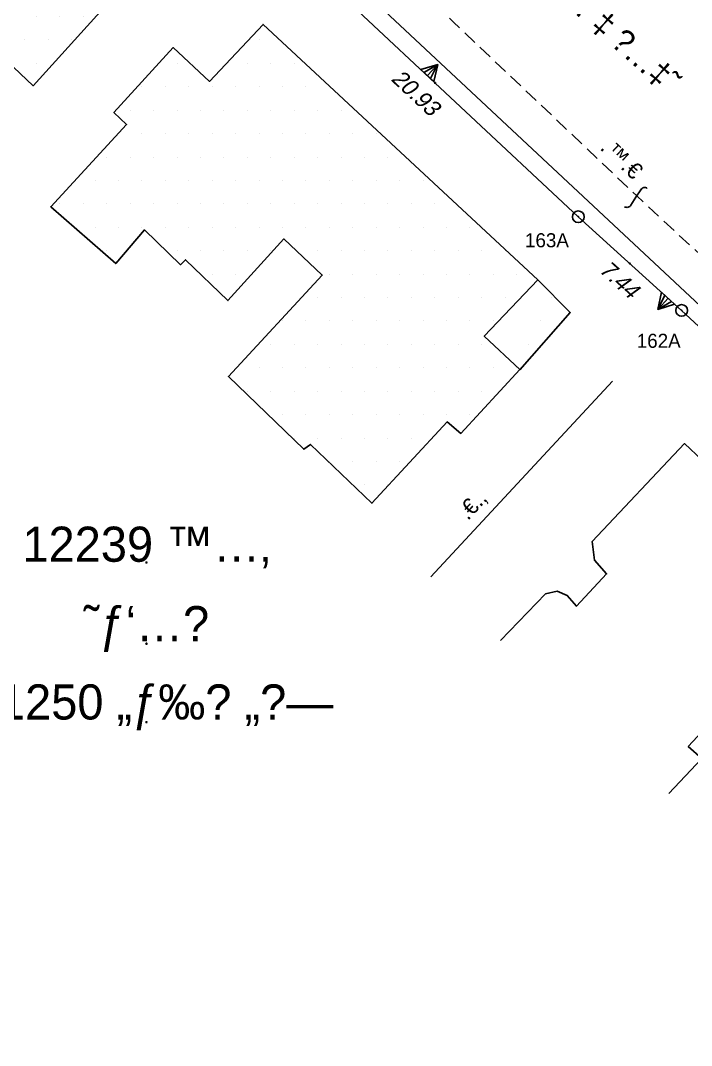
# Model space of a CAD drawing. Header units: millimetres. Extents: x 199460 to 200356, y 746544 to 746866.
# Drawn here: x 200082.1 to 200117.9, y 746599.2 to 746653.9 of the extents above; entities that cross this region are included whole.
import ezdxf
from ezdxf.enums import TextEntityAlignment as Align

# ---------------------------------------------------------------- set-up
doc = ezdxf.new("R2010")
doc.units = ezdxf.units.MM
doc.header["$LTSCALE"] = 3
doc.linetypes.add('DASHED2', pattern=[0.375, 0.25, -0.125])
for name, color, linetype in [('C1609_1', 52, 'Continuous'), ('C1611_1', 6, 'Continuous'), ('C1650', 7, 'Continuous'), ('C1650_0_1', 1, 'Continuous'), ('C1656', 7, 'Continuous'), ('C1687', 14, 'Continuous'), ('C1690', 7, 'Continuous'), ('M2200', 80, 'Continuous'), ('M2299', 80, 'Continuous'), ('M2402', 9, 'Continuous'), ('M2404', 9, 'DASHED2'), ('M2602', 9, 'Continuous')]:
    doc.layers.add(name, color=color, linetype=linetype)
doc.styles.add('HANIT_TEXT', font='hebtxt')
doc.styles.add('HEBTXT', font='hebtxt')
doc.styles.add('HEBTXT2', font='HEBTXT')

# ---------------------------------------------------------------- blocks, each defined once
blk = doc.blocks.new('*X58')
at = {"color": 0}
for p, q in [((200109.375, 746628.75), (200109.375, 746628.75)), ((200108.75, 746627.5), (200108.75, 746627.5)), ((200108.125, 746626.25), (200108.125, 746626.25))]:
    blk.add_line(p, q, dxfattribs=at)
blk = doc.blocks.new('*X59')
at = {"color": 0}
for p, q in [((200093.75, 746642.5), (200093.75, 746642.5)), ((200089.375, 746641.25), (200089.375, 746641.25)), ((200093.125, 746641.25), (200093.125, 746641.25)), ((200094.375, 746641.25), (200094.375, 746641.25)), ((200095.625, 746641.25), (200095.625, 746641.25)), ((200087.5, 746640), (200087.5, 746640)), ((200088.75, 746640), (200088.75, 746640)), ((200090, 746640), (200090, 746640)), ((200091.25, 746640), (200091.25, 746640)), ((200092.5, 746640), (200092.5, 746640)), ((200093.75, 746640), (200093.75, 746640)), ((200095, 746640), (200095, 746640)), ((200096.25, 746640), (200096.25, 746640)), ((200097.5, 746640), (200097.5, 746640)), ((200086.875, 746638.75), (200086.875, 746638.75)), ((200088.125, 746638.75), (200088.125, 746638.75)), ((200089.375, 746638.75), (200089.375, 746638.75)), ((200090.625, 746638.75), (200090.625, 746638.75)), ((200091.875, 746638.75), (200091.875, 746638.75)), ((200093.125, 746638.75), (200093.125, 746638.75)), ((200094.375, 746638.75), (200094.375, 746638.75)), ((200095.625, 746638.75), (200095.625, 746638.75)), ((200096.875, 746638.75), (200096.875, 746638.75)), ((200098.125, 746638.75), (200098.125, 746638.75)), ((200086.25, 746637.5), (200086.25, 746637.5)), ((200087.5, 746637.5), (200087.5, 746637.5)), ((200088.75, 746637.5), (200088.75, 746637.5)), ((200090, 746637.5), (200090, 746637.5)), ((200091.25, 746637.5), (200091.25, 746637.5)), ((200092.5, 746637.5), (200092.5, 746637.5)), ((200093.75, 746637.5), (200093.75, 746637.5)), ((200095, 746637.5), (200095, 746637.5)), ((200096.25, 746637.5), (200096.25, 746637.5)), ((200097.5, 746637.5), (200097.5, 746637.5)), ((200098.75, 746637.5), (200098.75, 746637.5)), ((200100, 746637.5), (200100, 746637.5)), ((200085.625, 746636.25), (200085.625, 746636.25)), ((200086.875, 746636.25), (200086.875, 746636.25)), ((200088.125, 746636.25), (200088.125, 746636.25)), ((200089.375, 746636.25), (200089.375, 746636.25)), ((200090.625, 746636.25), (200090.625, 746636.25)), ((200091.875, 746636.25), (200091.875, 746636.25)), ((200093.125, 746636.25), (200093.125, 746636.25)), ((200094.375, 746636.25), (200094.375, 746636.25)), ((200095.625, 746636.25), (200095.625, 746636.25)), ((200096.875, 746636.25), (200096.875, 746636.25)), ((200098.125, 746636.25), (200098.125, 746636.25)), ((200099.375, 746636.25), (200099.375, 746636.25)), ((200100.625, 746636.25), (200100.625, 746636.25)), ((200085, 746635), (200085, 746635)), ((200086.25, 746635), (200086.25, 746635)), ((200087.5, 746635), (200087.5, 746635)), ((200088.75, 746635), (200088.75, 746635)), ((200090, 746635), (200090, 746635)), ((200091.25, 746635), (200091.25, 746635)), ((200092.5, 746635), (200092.5, 746635)), ((200093.75, 746635), (200093.75, 746635)), ((200095, 746635), (200095, 746635)), ((200096.25, 746635), (200096.25, 746635)), ((200097.5, 746635), (200097.5, 746635)), ((200098.75, 746635), (200098.75, 746635)), ((200100, 746635), (200100, 746635)), ((200101.25, 746635), (200101.25, 746635)), ((200102.5, 746635), (200102.5, 746635)), ((200083.125, 746633.75), (200083.125, 746633.75)), ((200084.375, 746633.75), (200084.375, 746633.75)), ((200085.625, 746633.75), (200085.625, 746633.75)), ((200086.875, 746633.75), (200086.875, 746633.75)), ((200088.125, 746633.75), (200088.125, 746633.75)), ((200089.375, 746633.75), (200089.375, 746633.75)), ((200090.625, 746633.75), (200090.625, 746633.75)), ((200091.875, 746633.75), (200091.875, 746633.75)), ((200093.125, 746633.75), (200093.125, 746633.75)), ((200094.375, 746633.75), (200094.375, 746633.75)), ((200095.625, 746633.75), (200095.625, 746633.75)), ((200096.875, 746633.75), (200096.875, 746633.75)), ((200098.125, 746633.75), (200098.125, 746633.75)), ((200099.375, 746633.75), (200099.375, 746633.75)), ((200100.625, 746633.75), (200100.625, 746633.75)), ((200101.875, 746633.75), (200101.875, 746633.75)), ((200103.125, 746633.75), (200103.125, 746633.75)), ((200085, 746632.5), (200085, 746632.5)), ((200086.25, 746632.5), (200086.25, 746632.5)), ((200087.5, 746632.5), (200087.5, 746632.5)), ((200088.75, 746632.5), (200088.75, 746632.5)), ((200090, 746632.5), (200090, 746632.5)), ((200091.25, 746632.5), (200091.25, 746632.5)), ((200092.5, 746632.5), (200092.5, 746632.5)), ((200093.75, 746632.5), (200093.75, 746632.5)), ((200095, 746632.5), (200095, 746632.5)), ((200096.25, 746632.5), (200096.25, 746632.5)), ((200097.5, 746632.5), (200097.5, 746632.5)), ((200098.75, 746632.5), (200098.75, 746632.5)), ((200100, 746632.5), (200100, 746632.5)), ((200101.25, 746632.5), (200101.25, 746632.5)), ((200102.5, 746632.5), (200102.5, 746632.5)), ((200103.75, 746632.5), (200103.75, 746632.5)), ((200105, 746632.5), (200105, 746632.5)), ((200085.625, 746631.25), (200085.625, 746631.25)), ((200089.375, 746631.25), (200089.375, 746631.25)), ((200090.625, 746631.25), (200090.625, 746631.25)), ((200091.875, 746631.25), (200091.875, 746631.25)), ((200093.125, 746631.25), (200093.125, 746631.25)), ((200094.375, 746631.25), (200094.375, 746631.25)), ((200096.875, 746631.25), (200096.875, 746631.25)), ((200098.125, 746631.25), (200098.125, 746631.25)), ((200099.375, 746631.25), (200099.375, 746631.25)), ((200100.625, 746631.25), (200100.625, 746631.25)), ((200101.875, 746631.25), (200101.875, 746631.25)), ((200103.125, 746631.25), (200103.125, 746631.25)), ((200104.375, 746631.25), (200104.375, 746631.25)), ((200105.625, 746631.25), (200105.625, 746631.25)), ((200106.875, 746631.25), (200106.875, 746631.25)), ((200091.25, 746630), (200091.25, 746630)), ((200092.5, 746630), (200092.5, 746630)), ((200097.5, 746630), (200097.5, 746630)), ((200098.75, 746630), (200098.75, 746630)), ((200100, 746630), (200100, 746630)), ((200101.25, 746630), (200101.25, 746630)), ((200102.5, 746630), (200102.5, 746630)), ((200103.75, 746630), (200103.75, 746630)), ((200105, 746630), (200105, 746630)), ((200106.25, 746630), (200106.25, 746630)), ((200107.5, 746630), (200107.5, 746630)), ((200096.875, 746628.75), (200096.875, 746628.75)), ((200098.125, 746628.75), (200098.125, 746628.75)), ((200099.375, 746628.75), (200099.375, 746628.75)), ((200100.625, 746628.75), (200100.625, 746628.75)), ((200101.875, 746628.75), (200101.875, 746628.75)), ((200103.125, 746628.75), (200103.125, 746628.75)), ((200104.375, 746628.75), (200104.375, 746628.75)), ((200105.625, 746628.75), (200105.625, 746628.75)), ((200106.875, 746628.75), (200106.875, 746628.75)), ((200095, 746627.5), (200095, 746627.5)), ((200096.25, 746627.5), (200096.25, 746627.5)), ((200097.5, 746627.5), (200097.5, 746627.5)), ((200098.75, 746627.5), (200098.75, 746627.5)), ((200100, 746627.5), (200100, 746627.5)), ((200101.25, 746627.5), (200101.25, 746627.5)), ((200102.5, 746627.5), (200102.5, 746627.5)), ((200103.75, 746627.5), (200103.75, 746627.5)), ((200105, 746627.5), (200105, 746627.5)), ((200106.25, 746627.5), (200106.25, 746627.5)), ((200094.375, 746626.25), (200094.375, 746626.25)), ((200095.625, 746626.25), (200095.625, 746626.25)), ((200096.875, 746626.25), (200096.875, 746626.25)), ((200098.125, 746626.25), (200098.125, 746626.25)), ((200099.375, 746626.25), (200099.375, 746626.25)), ((200100.625, 746626.25), (200100.625, 746626.25)), ((200101.875, 746626.25), (200101.875, 746626.25)), ((200103.125, 746626.25), (200103.125, 746626.25)), ((200104.375, 746626.25), (200104.375, 746626.25)), ((200105.625, 746626.25), (200105.625, 746626.25)), ((200093.75, 746625), (200093.75, 746625)), ((200095, 746625), (200095, 746625)), ((200096.25, 746625), (200096.25, 746625)), ((200097.5, 746625), (200097.5, 746625)), ((200098.75, 746625), (200098.75, 746625)), ((200100, 746625), (200100, 746625)), ((200101.25, 746625), (200101.25, 746625)), ((200102.5, 746625), (200102.5, 746625)), ((200103.75, 746625), (200103.75, 746625)), ((200105, 746625), (200105, 746625)), ((200106.25, 746625), (200106.25, 746625)), ((200107.5, 746625), (200107.5, 746625)), ((200093.125, 746623.75), (200093.125, 746623.75)), ((200094.375, 746623.75), (200094.375, 746623.75)), ((200095.625, 746623.75), (200095.625, 746623.75)), ((200096.875, 746623.75), (200096.875, 746623.75)), ((200098.125, 746623.75), (200098.125, 746623.75)), ((200099.375, 746623.75), (200099.375, 746623.75)), ((200100.625, 746623.75), (200100.625, 746623.75)), ((200101.875, 746623.75), (200101.875, 746623.75)), ((200103.125, 746623.75), (200103.125, 746623.75)), ((200104.375, 746623.75), (200104.375, 746623.75)), ((200105.625, 746623.75), (200105.625, 746623.75)), ((200095, 746622.5), (200095, 746622.5)), ((200096.25, 746622.5), (200096.25, 746622.5)), ((200097.5, 746622.5), (200097.5, 746622.5)), ((200098.75, 746622.5), (200098.75, 746622.5)), ((200100, 746622.5), (200100, 746622.5)), ((200101.25, 746622.5), (200101.25, 746622.5)), ((200102.5, 746622.5), (200102.5, 746622.5)), ((200103.75, 746622.5), (200103.75, 746622.5)), ((200105, 746622.5), (200105, 746622.5)), ((200095.625, 746621.25), (200095.625, 746621.25)), ((200096.875, 746621.25), (200096.875, 746621.25)), ((200098.125, 746621.25), (200098.125, 746621.25)), ((200099.375, 746621.25), (200099.375, 746621.25)), ((200100.625, 746621.25), (200100.625, 746621.25)), ((200101.875, 746621.25), (200101.875, 746621.25)), ((200097.5, 746620), (200097.5, 746620)), ((200098.75, 746620), (200098.75, 746620)), ((200100, 746620), (200100, 746620)), ((200101.25, 746620), (200101.25, 746620)), ((200099.375, 746618.75), (200099.375, 746618.75)), ((200100.625, 746618.75), (200100.625, 746618.75))]:
    blk.add_line(p, q, dxfattribs=at)
blk = doc.blocks.new('*X60')
at = {"color": 0}
for p, q in [((200081.25, 746655), (200081.25, 746655)), ((200082.5, 746655), (200082.5, 746655)), ((200079.375, 746653.75), (200079.375, 746653.75)), ((200080.625, 746653.75), (200080.625, 746653.75)), ((200081.875, 746653.75), (200081.875, 746653.75)), ((200083.125, 746653.75), (200083.125, 746653.75)), ((200084.375, 746653.75), (200084.375, 746653.75)), ((200085.625, 746653.75), (200085.625, 746653.75)), ((200078.75, 746652.5), (200078.75, 746652.5)), ((200080, 746652.5), (200080, 746652.5)), ((200081.25, 746652.5), (200081.25, 746652.5)), ((200082.5, 746652.5), (200082.5, 746652.5)), ((200083.75, 746652.5), (200083.75, 746652.5)), ((200085, 746652.5), (200085, 746652.5)), ((200086.25, 746652.5), (200086.25, 746652.5)), ((200076.875, 746651.25), (200076.875, 746651.25)), ((200078.125, 746651.25), (200078.125, 746651.25)), ((200079.375, 746651.25), (200079.375, 746651.25)), ((200080.625, 746651.25), (200080.625, 746651.25)), ((200081.875, 746651.25), (200081.875, 746651.25)), ((200083.125, 746651.25), (200083.125, 746651.25)), ((200084.375, 746651.25), (200084.375, 746651.25)), ((200085.625, 746651.25), (200085.625, 746651.25)), ((200086.875, 746651.25), (200086.875, 746651.25)), ((200076.25, 746650), (200076.25, 746650)), ((200077.5, 746650), (200077.5, 746650)), ((200078.75, 746650), (200078.75, 746650)), ((200080, 746650), (200080, 746650)), ((200081.25, 746650), (200081.25, 746650)), ((200082.5, 746650), (200082.5, 746650)), ((200083.75, 746650), (200083.75, 746650)), ((200085, 746650), (200085, 746650)), ((200086.25, 746650), (200086.25, 746650)), ((200076.875, 746648.75), (200076.875, 746648.75)), ((200078.125, 746648.75), (200078.125, 746648.75)), ((200079.375, 746648.75), (200079.375, 746648.75)), ((200080.625, 746648.75), (200080.625, 746648.75)), ((200081.875, 746648.75), (200081.875, 746648.75)), ((200083.125, 746648.75), (200083.125, 746648.75)), ((200084.375, 746648.75), (200084.375, 746648.75)), ((200085.625, 746648.75), (200085.625, 746648.75)), ((200086.875, 746648.75), (200086.875, 746648.75)), ((200077.5, 746647.5), (200077.5, 746647.5)), ((200078.75, 746647.5), (200078.75, 746647.5)), ((200080, 746647.5), (200080, 746647.5)), ((200081.25, 746647.5), (200081.25, 746647.5)), ((200082.5, 746647.5), (200082.5, 746647.5)), ((200083.75, 746647.5), (200083.75, 746647.5)), ((200085, 746647.5), (200085, 746647.5)), ((200078.125, 746646.25), (200078.125, 746646.25)), ((200079.375, 746646.25), (200079.375, 746646.25)), ((200080.625, 746646.25), (200080.625, 746646.25)), ((200081.875, 746646.25), (200081.875, 746646.25)), ((200083.125, 746646.25), (200083.125, 746646.25)), ((200084.375, 746646.25), (200084.375, 746646.25)), ((200080, 746645), (200080, 746645)), ((200081.25, 746645), (200081.25, 746645)), ((200082.5, 746645), (200082.5, 746645)), ((200083.75, 746645), (200083.75, 746645)), ((200080.625, 746643.75), (200080.625, 746643.75)), ((200081.875, 746643.75), (200081.875, 746643.75))]:
    blk.add_line(p, q, dxfattribs=at)
blk = doc.blocks.new('*X50')
at = {"color": 0}
for p, q in [((200109.375, 746628.75), (200109.375, 746628.75)), ((200108.75, 746627.5), (200108.75, 746627.5)), ((200108.125, 746626.25), (200108.125, 746626.25))]:
    blk.add_line(p, q, dxfattribs=at)
blk = doc.blocks.new('*X51')
at = {"color": 0}
for p, q in [((200093.75, 746642.5), (200093.75, 746642.5)), ((200089.375, 746641.25), (200089.375, 746641.25)), ((200093.125, 746641.25), (200093.125, 746641.25)), ((200094.375, 746641.25), (200094.375, 746641.25)), ((200095.625, 746641.25), (200095.625, 746641.25)), ((200087.5, 746640), (200087.5, 746640)), ((200088.75, 746640), (200088.75, 746640)), ((200090, 746640), (200090, 746640)), ((200091.25, 746640), (200091.25, 746640)), ((200092.5, 746640), (200092.5, 746640)), ((200093.75, 746640), (200093.75, 746640)), ((200095, 746640), (200095, 746640)), ((200096.25, 746640), (200096.25, 746640)), ((200097.5, 746640), (200097.5, 746640)), ((200086.875, 746638.75), (200086.875, 746638.75)), ((200088.125, 746638.75), (200088.125, 746638.75)), ((200089.375, 746638.75), (200089.375, 746638.75)), ((200090.625, 746638.75), (200090.625, 746638.75)), ((200091.875, 746638.75), (200091.875, 746638.75)), ((200093.125, 746638.75), (200093.125, 746638.75)), ((200094.375, 746638.75), (200094.375, 746638.75)), ((200095.625, 746638.75), (200095.625, 746638.75)), ((200096.875, 746638.75), (200096.875, 746638.75)), ((200098.125, 746638.75), (200098.125, 746638.75)), ((200086.25, 746637.5), (200086.25, 746637.5)), ((200087.5, 746637.5), (200087.5, 746637.5)), ((200088.75, 746637.5), (200088.75, 746637.5)), ((200090, 746637.5), (200090, 746637.5)), ((200091.25, 746637.5), (200091.25, 746637.5)), ((200092.5, 746637.5), (200092.5, 746637.5)), ((200093.75, 746637.5), (200093.75, 746637.5)), ((200095, 746637.5), (200095, 746637.5)), ((200096.25, 746637.5), (200096.25, 746637.5)), ((200097.5, 746637.5), (200097.5, 746637.5)), ((200098.75, 746637.5), (200098.75, 746637.5)), ((200100, 746637.5), (200100, 746637.5)), ((200085.625, 746636.25), (200085.625, 746636.25)), ((200086.875, 746636.25), (200086.875, 746636.25)), ((200088.125, 746636.25), (200088.125, 746636.25)), ((200089.375, 746636.25), (200089.375, 746636.25)), ((200090.625, 746636.25), (200090.625, 746636.25)), ((200091.875, 746636.25), (200091.875, 746636.25)), ((200093.125, 746636.25), (200093.125, 746636.25)), ((200094.375, 746636.25), (200094.375, 746636.25)), ((200095.625, 746636.25), (200095.625, 746636.25)), ((200096.875, 746636.25), (200096.875, 746636.25)), ((200098.125, 746636.25), (200098.125, 746636.25)), ((200099.375, 746636.25), (200099.375, 746636.25)), ((200100.625, 746636.25), (200100.625, 746636.25)), ((200085, 746635), (200085, 746635)), ((200086.25, 746635), (200086.25, 746635)), ((200087.5, 746635), (200087.5, 746635)), ((200088.75, 746635), (200088.75, 746635)), ((200090, 746635), (200090, 746635)), ((200091.25, 746635), (200091.25, 746635)), ((200092.5, 746635), (200092.5, 746635)), ((200093.75, 746635), (200093.75, 746635)), ((200095, 746635), (200095, 746635)), ((200096.25, 746635), (200096.25, 746635)), ((200097.5, 746635), (200097.5, 746635)), ((200098.75, 746635), (200098.75, 746635)), ((200100, 746635), (200100, 746635)), ((200101.25, 746635), (200101.25, 746635)), ((200102.5, 746635), (200102.5, 746635)), ((200083.125, 746633.75), (200083.125, 746633.75)), ((200084.375, 746633.75), (200084.375, 746633.75)), ((200085.625, 746633.75), (200085.625, 746633.75)), ((200086.875, 746633.75), (200086.875, 746633.75)), ((200088.125, 746633.75), (200088.125, 746633.75)), ((200089.375, 746633.75), (200089.375, 746633.75)), ((200090.625, 746633.75), (200090.625, 746633.75)), ((200091.875, 746633.75), (200091.875, 746633.75)), ((200093.125, 746633.75), (200093.125, 746633.75)), ((200094.375, 746633.75), (200094.375, 746633.75)), ((200095.625, 746633.75), (200095.625, 746633.75)), ((200096.875, 746633.75), (200096.875, 746633.75)), ((200098.125, 746633.75), (200098.125, 746633.75)), ((200099.375, 746633.75), (200099.375, 746633.75)), ((200100.625, 746633.75), (200100.625, 746633.75)), ((200101.875, 746633.75), (200101.875, 746633.75)), ((200103.125, 746633.75), (200103.125, 746633.75)), ((200085, 746632.5), (200085, 746632.5)), ((200086.25, 746632.5), (200086.25, 746632.5)), ((200087.5, 746632.5), (200087.5, 746632.5)), ((200088.75, 746632.5), (200088.75, 746632.5)), ((200090, 746632.5), (200090, 746632.5)), ((200091.25, 746632.5), (200091.25, 746632.5)), ((200092.5, 746632.5), (200092.5, 746632.5)), ((200093.75, 746632.5), (200093.75, 746632.5)), ((200095, 746632.5), (200095, 746632.5)), ((200096.25, 746632.5), (200096.25, 746632.5)), ((200097.5, 746632.5), (200097.5, 746632.5)), ((200098.75, 746632.5), (200098.75, 746632.5)), ((200100, 746632.5), (200100, 746632.5)), ((200101.25, 746632.5), (200101.25, 746632.5)), ((200102.5, 746632.5), (200102.5, 746632.5)), ((200103.75, 746632.5), (200103.75, 746632.5)), ((200105, 746632.5), (200105, 746632.5)), ((200085.625, 746631.25), (200085.625, 746631.25)), ((200089.375, 746631.25), (200089.375, 746631.25)), ((200090.625, 746631.25), (200090.625, 746631.25)), ((200091.875, 746631.25), (200091.875, 746631.25)), ((200093.125, 746631.25), (200093.125, 746631.25)), ((200094.375, 746631.25), (200094.375, 746631.25)), ((200096.875, 746631.25), (200096.875, 746631.25)), ((200098.125, 746631.25), (200098.125, 746631.25)), ((200099.375, 746631.25), (200099.375, 746631.25)), ((200100.625, 746631.25), (200100.625, 746631.25)), ((200101.875, 746631.25), (200101.875, 746631.25)), ((200103.125, 746631.25), (200103.125, 746631.25)), ((200104.375, 746631.25), (200104.375, 746631.25)), ((200105.625, 746631.25), (200105.625, 746631.25)), ((200106.875, 746631.25), (200106.875, 746631.25)), ((200091.25, 746630), (200091.25, 746630)), ((200092.5, 746630), (200092.5, 746630)), ((200097.5, 746630), (200097.5, 746630)), ((200098.75, 746630), (200098.75, 746630)), ((200100, 746630), (200100, 746630)), ((200101.25, 746630), (200101.25, 746630)), ((200102.5, 746630), (200102.5, 746630)), ((200103.75, 746630), (200103.75, 746630)), ((200105, 746630), (200105, 746630)), ((200106.25, 746630), (200106.25, 746630)), ((200107.5, 746630), (200107.5, 746630)), ((200096.875, 746628.75), (200096.875, 746628.75)), ((200098.125, 746628.75), (200098.125, 746628.75)), ((200099.375, 746628.75), (200099.375, 746628.75)), ((200100.625, 746628.75), (200100.625, 746628.75)), ((200101.875, 746628.75), (200101.875, 746628.75)), ((200103.125, 746628.75), (200103.125, 746628.75)), ((200104.375, 746628.75), (200104.375, 746628.75)), ((200105.625, 746628.75), (200105.625, 746628.75)), ((200106.875, 746628.75), (200106.875, 746628.75)), ((200095, 746627.5), (200095, 746627.5)), ((200096.25, 746627.5), (200096.25, 746627.5)), ((200097.5, 746627.5), (200097.5, 746627.5)), ((200098.75, 746627.5), (200098.75, 746627.5)), ((200100, 746627.5), (200100, 746627.5)), ((200101.25, 746627.5), (200101.25, 746627.5)), ((200102.5, 746627.5), (200102.5, 746627.5)), ((200103.75, 746627.5), (200103.75, 746627.5)), ((200105, 746627.5), (200105, 746627.5)), ((200106.25, 746627.5), (200106.25, 746627.5)), ((200094.375, 746626.25), (200094.375, 746626.25)), ((200095.625, 746626.25), (200095.625, 746626.25)), ((200096.875, 746626.25), (200096.875, 746626.25)), ((200098.125, 746626.25), (200098.125, 746626.25)), ((200099.375, 746626.25), (200099.375, 746626.25)), ((200100.625, 746626.25), (200100.625, 746626.25)), ((200101.875, 746626.25), (200101.875, 746626.25)), ((200103.125, 746626.25), (200103.125, 746626.25)), ((200104.375, 746626.25), (200104.375, 746626.25)), ((200105.625, 746626.25), (200105.625, 746626.25)), ((200093.75, 746625), (200093.75, 746625)), ((200095, 746625), (200095, 746625)), ((200096.25, 746625), (200096.25, 746625)), ((200097.5, 746625), (200097.5, 746625)), ((200098.75, 746625), (200098.75, 746625)), ((200100, 746625), (200100, 746625)), ((200101.25, 746625), (200101.25, 746625)), ((200102.5, 746625), (200102.5, 746625)), ((200103.75, 746625), (200103.75, 746625)), ((200105, 746625), (200105, 746625)), ((200106.25, 746625), (200106.25, 746625)), ((200107.5, 746625), (200107.5, 746625)), ((200093.125, 746623.75), (200093.125, 746623.75)), ((200094.375, 746623.75), (200094.375, 746623.75)), ((200095.625, 746623.75), (200095.625, 746623.75)), ((200096.875, 746623.75), (200096.875, 746623.75)), ((200098.125, 746623.75), (200098.125, 746623.75)), ((200099.375, 746623.75), (200099.375, 746623.75)), ((200100.625, 746623.75), (200100.625, 746623.75)), ((200101.875, 746623.75), (200101.875, 746623.75)), ((200103.125, 746623.75), (200103.125, 746623.75)), ((200104.375, 746623.75), (200104.375, 746623.75)), ((200105.625, 746623.75), (200105.625, 746623.75)), ((200095, 746622.5), (200095, 746622.5)), ((200096.25, 746622.5), (200096.25, 746622.5)), ((200097.5, 746622.5), (200097.5, 746622.5)), ((200098.75, 746622.5), (200098.75, 746622.5)), ((200100, 746622.5), (200100, 746622.5)), ((200101.25, 746622.5), (200101.25, 746622.5)), ((200102.5, 746622.5), (200102.5, 746622.5)), ((200103.75, 746622.5), (200103.75, 746622.5)), ((200105, 746622.5), (200105, 746622.5)), ((200095.625, 746621.25), (200095.625, 746621.25)), ((200096.875, 746621.25), (200096.875, 746621.25)), ((200098.125, 746621.25), (200098.125, 746621.25)), ((200099.375, 746621.25), (200099.375, 746621.25)), ((200100.625, 746621.25), (200100.625, 746621.25)), ((200101.875, 746621.25), (200101.875, 746621.25)), ((200097.5, 746620), (200097.5, 746620)), ((200098.75, 746620), (200098.75, 746620)), ((200100, 746620), (200100, 746620)), ((200101.25, 746620), (200101.25, 746620)), ((200099.375, 746618.75), (200099.375, 746618.75)), ((200100.625, 746618.75), (200100.625, 746618.75))]:
    blk.add_line(p, q, dxfattribs=at)
blk = doc.blocks.new('*X52')
at = {"color": 0}
for p, q in [((200081.25, 746655), (200081.25, 746655)), ((200082.5, 746655), (200082.5, 746655)), ((200079.375, 746653.75), (200079.375, 746653.75)), ((200080.625, 746653.75), (200080.625, 746653.75)), ((200081.875, 746653.75), (200081.875, 746653.75)), ((200083.125, 746653.75), (200083.125, 746653.75)), ((200084.375, 746653.75), (200084.375, 746653.75)), ((200085.625, 746653.75), (200085.625, 746653.75)), ((200078.75, 746652.5), (200078.75, 746652.5)), ((200080, 746652.5), (200080, 746652.5)), ((200081.25, 746652.5), (200081.25, 746652.5)), ((200082.5, 746652.5), (200082.5, 746652.5)), ((200083.75, 746652.5), (200083.75, 746652.5)), ((200085, 746652.5), (200085, 746652.5)), ((200086.25, 746652.5), (200086.25, 746652.5)), ((200076.875, 746651.25), (200076.875, 746651.25)), ((200078.125, 746651.25), (200078.125, 746651.25)), ((200079.375, 746651.25), (200079.375, 746651.25)), ((200080.625, 746651.25), (200080.625, 746651.25)), ((200081.875, 746651.25), (200081.875, 746651.25)), ((200083.125, 746651.25), (200083.125, 746651.25)), ((200084.375, 746651.25), (200084.375, 746651.25)), ((200085.625, 746651.25), (200085.625, 746651.25)), ((200086.875, 746651.25), (200086.875, 746651.25)), ((200076.25, 746650), (200076.25, 746650)), ((200077.5, 746650), (200077.5, 746650)), ((200078.75, 746650), (200078.75, 746650)), ((200080, 746650), (200080, 746650)), ((200081.25, 746650), (200081.25, 746650)), ((200082.5, 746650), (200082.5, 746650)), ((200083.75, 746650), (200083.75, 746650)), ((200085, 746650), (200085, 746650)), ((200086.25, 746650), (200086.25, 746650)), ((200076.875, 746648.75), (200076.875, 746648.75)), ((200078.125, 746648.75), (200078.125, 746648.75)), ((200079.375, 746648.75), (200079.375, 746648.75)), ((200080.625, 746648.75), (200080.625, 746648.75)), ((200081.875, 746648.75), (200081.875, 746648.75)), ((200083.125, 746648.75), (200083.125, 746648.75)), ((200084.375, 746648.75), (200084.375, 746648.75)), ((200085.625, 746648.75), (200085.625, 746648.75)), ((200086.875, 746648.75), (200086.875, 746648.75)), ((200077.5, 746647.5), (200077.5, 746647.5)), ((200078.75, 746647.5), (200078.75, 746647.5)), ((200080, 746647.5), (200080, 746647.5)), ((200081.25, 746647.5), (200081.25, 746647.5)), ((200082.5, 746647.5), (200082.5, 746647.5)), ((200083.75, 746647.5), (200083.75, 746647.5)), ((200085, 746647.5), (200085, 746647.5)), ((200078.125, 746646.25), (200078.125, 746646.25)), ((200079.375, 746646.25), (200079.375, 746646.25)), ((200080.625, 746646.25), (200080.625, 746646.25)), ((200081.875, 746646.25), (200081.875, 746646.25)), ((200083.125, 746646.25), (200083.125, 746646.25)), ((200084.375, 746646.25), (200084.375, 746646.25)), ((200080, 746645), (200080, 746645)), ((200081.25, 746645), (200081.25, 746645)), ((200082.5, 746645), (200082.5, 746645)), ((200083.75, 746645), (200083.75, 746645)), ((200080.625, 746643.75), (200080.625, 746643.75)), ((200081.875, 746643.75), (200081.875, 746643.75))]:
    blk.add_line(p, q, dxfattribs=at)
blk = doc.blocks.new('C1690')
blk.add_lwpolyline([(0.211, 1.231, 0.414214), (-0.119, 0.772), (0.007, 0), (0.154, -0.774, -0.414214), (-0.163, -1.243)], format="xyb")
blk = doc.blocks.new('C1656')
at = {"color": 255}
blk.add_circle((0, 0), 0.05, dxfattribs=at)
at = {"style": 'HEBTXT2'}
blk.add_attdef('TEXT', text='', height=3, dxfattribs=at).set_placement((0, 1.312), align=Align.MIDDLE)
blk = doc.blocks.new('M2602_P')
at = {"style": 'HANIT_TEXT'}
blk.add_attdef('NAME', text='', height=1.389, dxfattribs=at).set_placement((0, 0.5), align=Align.BOTTOM_CENTER)
blk.add_attdef('HEIGHT', text='', height=1.6, dxfattribs=at).set_placement((0, -1), align=Align.TOP_CENTER)
at = {"style": 'HANIT_TEXT', "flags": 1}
blk.add_attdef('MARK', text='', height=1.6, dxfattribs=at).set_placement((0, -3), align=Align.TOP_CENTER)
blk = doc.blocks.new('M2404_P')
at = {"style": 'HANIT_TEXT'}
blk.add_attdef('NAME', text='', height=1.389, dxfattribs=at).set_placement((0, 0.5), align=Align.BOTTOM_CENTER)
blk.add_attdef('HEIGHT', text='', height=1.6, dxfattribs=at).set_placement((0, -1), align=Align.TOP_CENTER)
at = {"style": 'HANIT_TEXT', "flags": 1}
blk.add_attdef('MARK', text='', height=1.6, dxfattribs=at).set_placement((0, -3), align=Align.TOP_CENTER)
blk = doc.blocks.new('M2402_E')
at = {"style": 'HANIT_TEXT'}
blk.add_attdef('ADDRESS', text='', height=2, rotation=49.62093, dxfattribs=at).set_placement((0.877, 2.729), align=Align.BOTTOM_CENTER)
blk = doc.blocks.new('C1609')
blk.add_circle((0, 0), 0.04)
at = {"style": 'HEBTXT', "width": 10}
blk.add_attdef('CROSS', text='', height=1.4, dxfattribs=at).set_placement((0, 1.5), align=Align.CENTER)
at = {"style": 'HEBTXT'}
for tag in ['LEGAL_LENGTH', 'RADIUS']:
    blk.add_attdef(tag, text='', height=1.4, dxfattribs=at).set_placement((0, 1.5), align=Align.CENTER)
at = {"style": 'HEBTXT', "oblique": 12}
blk.add_attdef('CALC_LENGTH', text='', height=1.4, dxfattribs=at).set_placement((0, -1.5), align=Align.TOP_CENTER)
at = {"style": 'HEBTXT', "flags": 1}
for tag, p in [('LINE_NAME', (0, -4)), ('TOPO', (0, -5.5)), ('COMMENT', (0, -7))]:
    blk.add_attdef(tag, text='', height=1, dxfattribs=at).set_placement(p, align=Align.MIDDLE_CENTER)
blk = doc.blocks.new('C1650_PLT')
for p, q in [((-0.043, 1.135), (-0.404, 0)), ((0, 1.21), (0, 0)), ((0.039, 1.122), (0.374, 0))]:
    blk.add_line(p, q)
blk.add_lwpolyline([(0.75, 0), (0, 1.299), (-0.75, 0)], close=True)
blk = doc.blocks.new('SHUMA')
at = {"layer": 'C1687'}
blk.add_line((-221.634, -232.075), (-250.946, -204.637), dxfattribs=at)
blk = doc.blocks.new('C1611')
blk.add_circle((0, 0), 0.5)
at = {"color": 255}
blk.add_point((0, 0), dxfattribs=at)
at = {"style": 'HEBTXT2'}
blk.add_attdef('POINT_NAME', text='', height=1.5, dxfattribs=at).set_placement((0, 1.5), align=Align.BOTTOM_CENTER)
blk.add_attdef('MARK_DESC', text='', height=1.2, dxfattribs=at).set_placement((2, 0), align=Align.MIDDLE_LEFT)
at = {"style": 'HEBTXT2', "flags": 1}
for tag, p in [('MARK', (0, -2)), ('CLASS', (0, -3.5)), ('SOURCE', (0, -5)), ('TOPO', (0, -6.5)), ('HEIGHT', (0, -8)), ('COMMENT', (0, -9.5))]:
    blk.add_attdef(tag, text='', height=1, dxfattribs=at).set_placement(p, align=Align.MIDDLE)

msp = doc.modelspace()

# ---------------------------------------------------------------- linework, layer by layer
at = {"layer": 'C1650_0_1'}
for p, q in [((200111.818, 746643.436), (200096.537, 746657.734)), ((200117.334, 746638.436), (200111.818, 746643.436)), ((200122.49, 746633.624), (200117.334, 746638.436))]:
    msp.add_line(p, q, dxfattribs=at)
at = {"layer": 'M2200'}
for points in [[(200086.517, 746662.754), (200085.427, 746661.644), (200082.567, 746664.294), (200076.287, 746657.334), (200078.657, 746655.244), (200078.177, 746654.724), (200082.737, 746650.434), (200088.677, 746657.004), (200087.747, 746657.684), (200088.777, 746658.874)], [(200086.517, 746662.754), (200085.427, 746661.644), (200082.567, 746664.294), (200076.287, 746657.334), (200078.657, 746655.244), (200078.177, 746654.724), (200082.737, 746650.434), (200088.677, 746657.004), (200087.747, 746657.684), (200088.777, 746658.874)], [(200109.667, 746640.074), (200094.997, 746653.704), (200092.147, 746650.664), (200090.207, 746652.464), (200087.037, 746648.994), (200087.717, 746648.364), (200083.667, 746643.974), (200087.137, 746640.934), (200088.667, 746642.734), (200090.587, 746640.874), (200090.867, 746641.144), (200093.127, 746638.964), (200096.107, 746642.254), (200098.157, 746640.324), (200093.147, 746634.914), (200097.167, 746631.024), (200097.527, 746631.284), (200100.807, 746628.144), (200104.827, 746632.484), (200105.547, 746631.874), (200108.697, 746635.284), (200106.797, 746637.064), (200109.667, 746640.074)], [(200109.667, 746640.074), (200094.997, 746653.704), (200092.147, 746650.664), (200090.207, 746652.464), (200087.037, 746648.994), (200087.717, 746648.364), (200083.667, 746643.974), (200087.137, 746640.934), (200088.667, 746642.734), (200090.587, 746640.874), (200090.867, 746641.144), (200093.127, 746638.964), (200096.107, 746642.254), (200098.157, 746640.324), (200093.147, 746634.914), (200097.167, 746631.024), (200097.527, 746631.284), (200100.807, 746628.144), (200104.827, 746632.484), (200105.547, 746631.874), (200108.697, 746635.284), (200106.797, 746637.064), (200109.667, 746640.074)], [(200109.667, 746640.074), (200111.387, 746638.324), (200108.697, 746635.274)], [(200109.667, 746640.074), (200111.387, 746638.324), (200108.697, 746635.274)], [(200126.377, 746623.084), (200123.417, 746625.724), (200124.127, 746626.564), (200121.067, 746629.384), (200120.307, 746628.674), (200117.487, 746631.334), (200112.567, 746626.104), (200112.687, 746625.114), (200113.327, 746624.374), (200111.727, 746622.644), (200111.227, 746623.214), (200110.697, 746623.444), (200110.077, 746623.304), (200107.674, 746620.82)], [(200126.377, 746623.084), (200123.417, 746625.724), (200124.127, 746626.564), (200121.067, 746629.384), (200120.307, 746628.674), (200117.487, 746631.334), (200112.567, 746626.104), (200112.687, 746625.114), (200113.327, 746624.374), (200111.727, 746622.644), (200111.227, 746623.214), (200110.697, 746623.444), (200110.077, 746623.304), (200107.674, 746620.82)], [(200116.646, 746612.66), (200118.407, 746614.514), (200117.687, 746615.164), (200121.437, 746619.174), (200122.177, 746618.604), (200126.377, 746623.084)], [(200116.646, 746612.66), (200118.407, 746614.514), (200117.687, 746615.164), (200121.437, 746619.174), (200122.177, 746618.604), (200126.377, 746623.084)]]:
    msp.add_lwpolyline(points, dxfattribs=at)
at = {"layer": 'M2404', "flags": 128}
msp.add_lwpolyline([(200049.917, 746678.824), (200049.067, 746680.014), (200048.837, 746680.994), (200048.867, 746681.944), (200052.054, 746685.957), (200055.357, 746690.114), (200056.167, 746691.134), (200057.965, 746693.181), (200058.341, 746693.608, -0.292227), (200060.687, 746694.427), (200061.457, 746693.884), (200063.36, 746692.14), (200066.869, 746688.922), (200071.24, 746684.916), (200075.004, 746681.467), (200080.749, 746676.201), (200085.317, 746672.014), (200096.597, 746661.977), (200105.168, 746653.818), (200114.937, 746644.55), (200124.317, 746635.854), (200139.01, 746622.274), (200149.564, 746612.52), (200153.551, 746608.458), (200156.128, 746605.514), (200160.857, 746599.819), (200165.282, 746593.735), (200166.775, 746591.506), (200167.184, 746590.914), (200167.573, 746589.83), (200167.655, 746587.97), (200167.143, 746582.787), (200166.998, 746581.407), (200166.323, 746579.915), (200164.319, 746577.584), (200159.124, 746573.945)], format="xyb", dxfattribs=at)
at = {"layer": 'M2602'}
msp.add_lwpolyline([(200103.947, 746624.209), (200113.637, 746634.664)], dxfattribs=at)
msp.add_lwpolyline([(200103.947, 746624.209), (200113.637, 746634.664)], dxfattribs=at)

# ---------------------------------------------------------------- block references
at = {"layer": 'C1609_1', "linetype": 'DASHED2'}
ref = msp.add_blockref('C1609', (200104.177, 746650.585), dxfattribs=dict(at, xscale=0.625, yscale=0.625, zscale=0.625, rotation=316.9049730266549))
ref.add_attrib('CALC_LENGTH', '20.93', dxfattribs={"layer": '0', "height": 0.875, "rotation": 316.905, "style": 'HEBTXT2', "oblique": 12}).set_placement((200103.448, 746650.386), align=Align.TOP_CENTER)
ref = msp.add_blockref('C1609', (200114.576, 746640.936), dxfattribs=dict(at, xscale=0.625, yscale=0.625, zscale=0.625, rotation=317.8070736795636))
ref.add_attrib('CALC_LENGTH', '7.44', dxfattribs={"layer": '0', "height": 0.875, "rotation": 317.8071, "style": 'HEBTXT2', "oblique": 12}).set_placement((200114.309, 746640.42), align=Align.TOP_CENTER)
at = {"layer": 'C1611_1', "linetype": 'DASHED2'}
ref = msp.add_blockref('C1611', (200111.818, 746643.436, 200), dxfattribs=dict(at, xscale=0.625, yscale=0.625, zscale=0.625))
ref.add_attrib('POINT_NAME', '163A', dxfattribs={"layer": '0', "height": 0.75, "style": 'HEBTXT2'}).set_placement((200110.145, 746641.584, 200), align=Align.BOTTOM_CENTER)
ref = msp.add_blockref('C1611', (200117.334, 746638.436, 200), dxfattribs=dict(at, xscale=0.625, yscale=0.625, zscale=0.625))
ref.add_attrib('POINT_NAME', '162A', dxfattribs={"layer": '0', "height": 0.75, "style": 'HEBTXT2'}).set_placement((200116.11, 746636.216, 200), align=Align.BOTTOM_CENTER)
at = {"layer": 'C1650', "linetype": 'DASHED2', "xscale": 0.625, "yscale": 0.625, "zscale": 0.625}
for p, rotation in [((200103.765, 746650.971), 316.9049730266549), ((200116.612, 746639.09), 137.8070736795636)]:
    msp.add_blockref('C1650_PLT', p, dxfattribs=dict(at, rotation=rotation))
at = {"layer": 'C1656', "xscale": 0.6249999999999997, "yscale": 0.6249999999999997, "zscale": 0.6249999999999997}
for p, values in [((200088.78, 746624.978), {'TEXT': '12239 ™…‚'}), ((200088.78, 746620.651), {'TEXT': '˜ƒ‘…\x8e'}), ((200088.78, 746616.459), {'TEXT': '1:1250 „ƒ‰\x8e „\x90—'})]:
    msp.add_blockref('C1656', p, dxfattribs=at).add_auto_attribs(values)
at = {"layer": 'C1687'}
msp.add_blockref('SHUMA', (200351.037, 746860.374), dxfattribs=at)
at = {"layer": 'C1690', "xscale": 0.625, "yscale": 0.625, "zscale": 0.625, "rotation": 317.3397866552601}
msp.add_blockref('C1690', (200114.884, 746644.478), dxfattribs=at)
at = {"layer": 'M2299'}
for name, p in [('*X60', (1.037, 7.874)), ('*X52', (1.037, 7.874)), ('*X59', (1.037, 10.374)), ('*X51', (1.037, 10.374)), ('*X58', (1.037, 10.374)), ('*X50', (1.037, 10.374))]:
    msp.add_blockref(name, p, dxfattribs=at)
at = {"layer": 'M2402'}
ref = msp.add_blockref('M2402_E', (200109.814, 746656.991), dxfattribs=dict(at, xscale=0.625, yscale=0.625, zscale=0.625, rotation=268.9056510061447))
ref.add_attrib('ADDRESS', '‰˜—…™ \x8f‘‡ \x81…‡˜', dxfattribs={"layer": '0', "height": 1.25, "rotation": 318.5266, "style": 'HANIT_TEXT'}).set_placement((200110.86, 746654.461), align=Align.BOTTOM_CENTER)
at = {"layer": 'M2404'}
ref = msp.add_blockref('M2404_P', (200113.452, 746645.798), dxfattribs=dict(at, xscale=0.625, yscale=0.625, zscale=0.625, rotation=317.1937913626588))
ref.add_attrib('NAME', '.™.€', dxfattribs={"layer": '0', "height": 0.875, "rotation": 317.1938, "style": 'HANIT_TEXT'}).set_placement((200113.664, 746646.027), align=Align.BOTTOM_CENTER)
at = {"layer": 'M2602'}
ref = msp.add_blockref('M2602_P', (200106.876, 746627.369), dxfattribs=dict(at, xscale=0.625, yscale=0.625, zscale=0.625, rotation=47.17419421450794))
ref.add_attrib('NAME', '.€.‚', dxfattribs={"layer": '0', "height": 0.875, "rotation": 47.1742, "style": 'HANIT_TEXT'}).set_placement((200106.647, 746627.582), align=Align.BOTTOM_CENTER)

doc.saveas('drawing.dxf')
